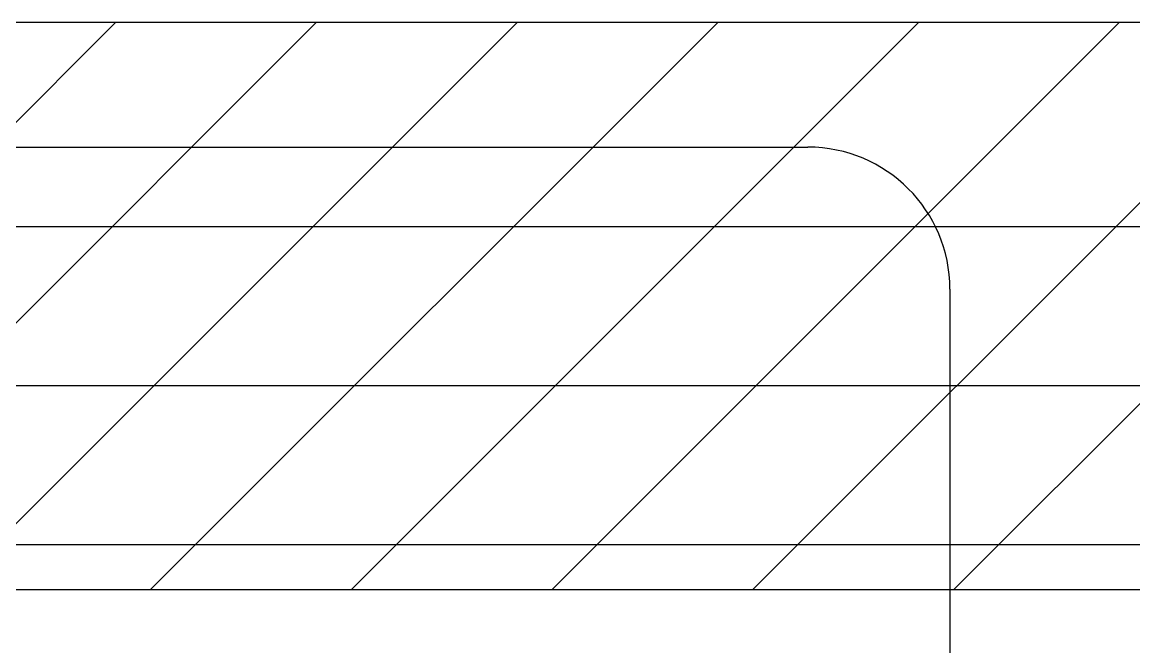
# Model space of a CAD drawing. Header units: millimetres. Extents: x 0 to 504600, y 0 to 118800.
# Drawn here: x 433207 to 434186, y 46588 to 47138 of the extents above; entities that cross this region are included whole.
import ezdxf

# ---------------------------------------------------------------- set-up
doc = ezdxf.new("R2010")
doc.units = ezdxf.units.MM
doc.header["$LTSCALE"] = 200
doc.layers.add('LG-AIRCON', color=240, linetype='Continuous')
doc.layers.add('LG-RLRG', color=3, linetype='Continuous')

msp = doc.modelspace()

# ---------------------------------------------------------------- hatches: boundary and pattern name
at = {"layer": 'LG-AIRCON'}
h = msp.add_hatch(dxfattribs=at)
h.set_pattern_fill('ANSI31', color=8, scale=1000)
h.set_pattern_definition([(45, (229466.34, 148961.86), (-88.38835, 88.38835), [])])
h.paths.add_polyline_path([(429215.35, 47138.42), (439284.22, 47138.42), (439284.22, 46638.42), (429215.35, 46638.42)])

# ---------------------------------------------------------------- linework, layer by layer
at = {"layer": 'LG-AIRCON', "color": 8}
msp.add_lwpolyline([(429215.35, 47138.42), (439284.22, 47138.42), (439284.22, 46638.42), (429215.35, 46638.42)], close=True, dxfattribs=at)
at = {"layer": 'LG-RLRG'}
for p, q in [((429035.72, 47028.42), (433899.22, 47028.42)), ((428910.72, 46958.42), (436559.22, 46958.42)), ((434024.22, 46903.42), (434024.22, 46440.12)), ((428660.72, 46818.42), (435449.22, 46818.42)), ((428410.72, 46678.42), (437509.22, 46678.42))]:
    msp.add_line(p, q, dxfattribs=at)
msp.add_arc((433899.22, 46903.42), 125, 0, 90, dxfattribs=at)

doc.saveas('drawing.dxf')
